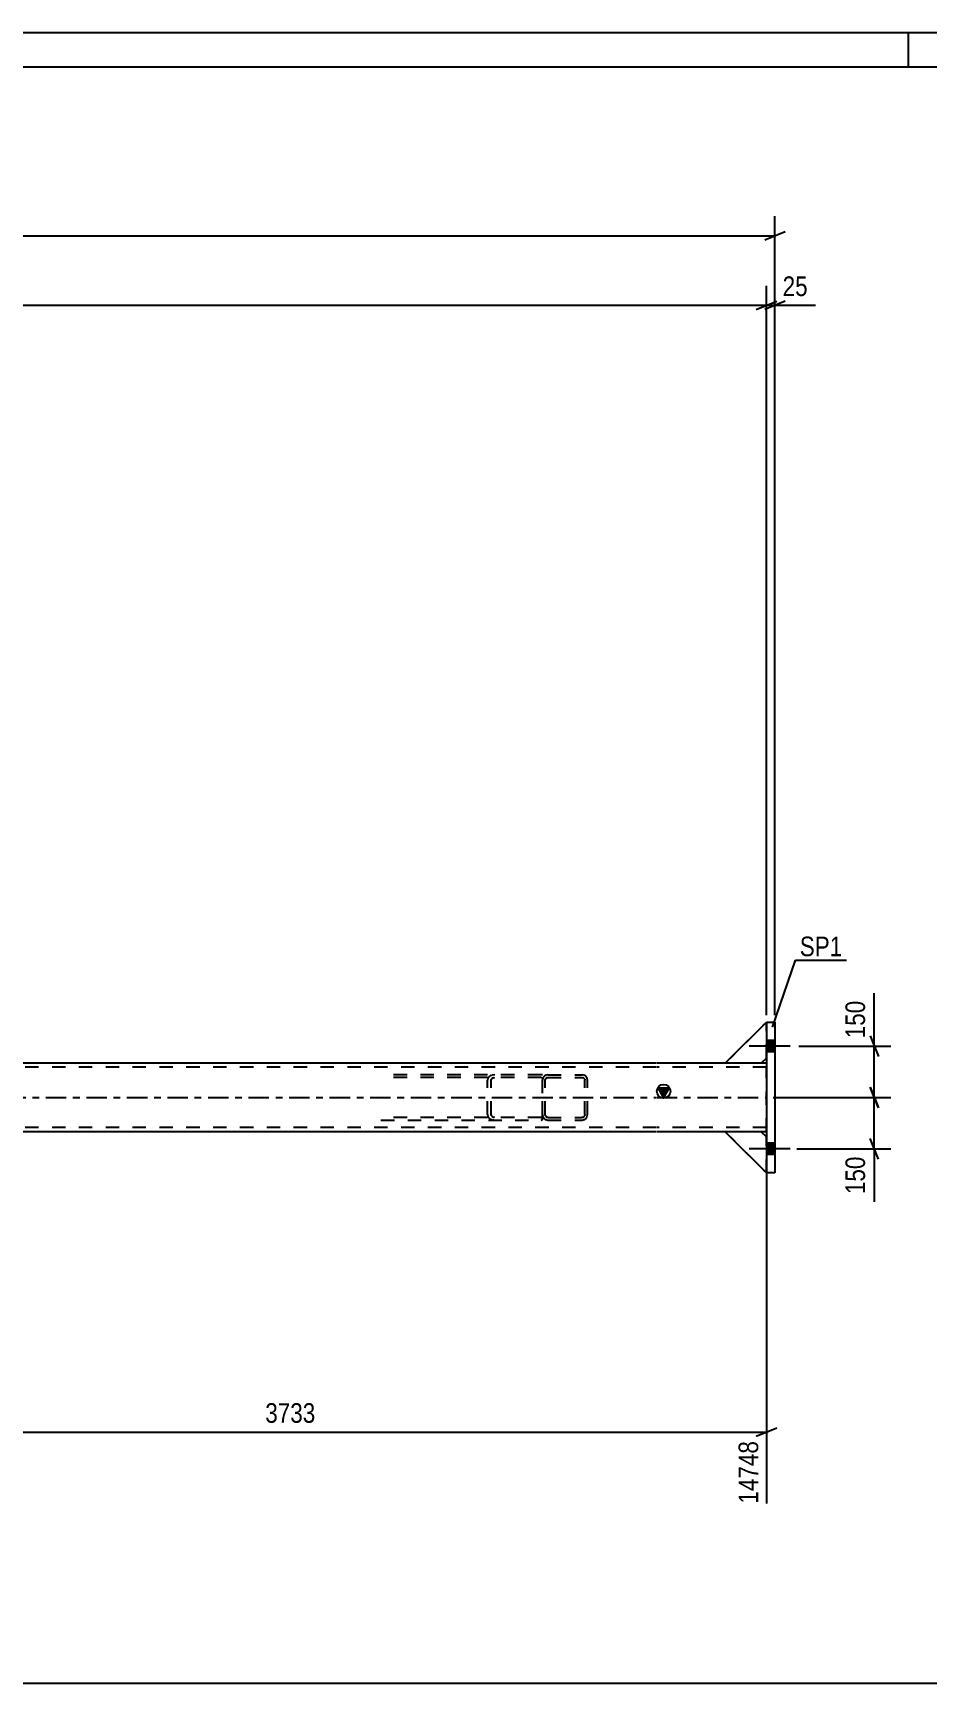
# Model space of a CAD drawing. Header units: millimetres. Extents: x -109 to 1080, y -501 to 340.
# Drawn here: x 532 to 662.5, y 98.8 to 339.5 of the extents above; entities that cross this region are included whole.
import ezdxf

# ---------------------------------------------------------------- set-up
doc = ezdxf.new("R2010")
doc.units = ezdxf.units.MM
doc.linetypes.add('DXK_LINE_DOT2', pattern=[3.9198, 1.9599, -1.9599])
doc.linetypes.add('DXK_LINE_DOT3', pattern=[5.9187, 2.979, -0.9799, 0.9799, -0.9799])
doc.styles.add('Arial Narrow', font='ARIALN.TTF', dxfattribs={"height": 0.2})

# ---------------------------------------------------------------- blocks, each defined once
blk = doc.blocks.new('Unknown-389666448-1162')
at = {"color": 5, "linetype": 'Continuous'}
for p, q in [((1079.83, 339.51), (-109.17, 339.51)), ((659.83, 334.51), (659.83, 339.51)), ((1074.83, 334.51), (-104.17, 334.51))]:
    blk.add_line(p, q, dxfattribs=at)
blk = doc.blocks.new('Part-389666448-2716 - 2583')
at = {"color": 7, "linetype": 'DXK_LINE_DOT2'}
for p, q in [((638.35, 179.19), (633.1, 179.19)), ((633.1, 179.19), (639.1, 173.19)), ((639.1, 178.44), (638.35, 179.19)), ((639.1, 173.19), (639.1, 178.44))]:
    blk.add_line(p, q, dxfattribs=at)
blk = doc.blocks.new('Bolt-389666448-2589 - 2583')
at = {"linetype": 'Continuous'}
for points in [[(639.1, 192.52), (639.1, 190.87), (640.35, 190.87), (640.35, 192.52)], [(639.1, 192.52), (639.1, 190.87), (640.35, 190.87), (640.35, 192.52)], [(639.1, 177.52), (639.1, 175.87), (640.35, 175.87), (640.35, 177.52)], [(639.1, 177.52), (639.1, 175.87), (640.35, 175.87), (640.35, 177.52)]]:
    blk.add_hatch(color=1, dxfattribs=at).paths.add_polyline_path(points)
at = {"color": 1, "linetype": 'Continuous'}
for p, q in [((642.55, 191.69), (636.6, 191.69)), ((642.55, 191.69), (636.6, 191.69)), ((640.35, 192.52), (639.1, 192.52)), ((640.35, 192.52), (639.1, 192.52)), ((640.35, 190.87), (639.1, 190.87)), ((640.35, 190.87), (639.1, 190.87)), ((642.55, 176.69), (636.6, 176.69)), ((642.55, 176.69), (636.6, 176.69)), ((640.35, 177.52), (639.1, 177.52)), ((640.35, 177.52), (639.1, 177.52)), ((640.35, 175.87), (639.1, 175.87)), ((640.35, 175.87), (639.1, 175.87))]:
    blk.add_line(p, q, dxfattribs=at)
blk = doc.blocks.new('Part-389666448-2727 - 2583')
at = {"color": 2, "linetype": 'Continuous'}
for p, q in [((639.1, 195.19), (639.1, 195.19)), ((639.1, 195.19), (639.1, 173.19)), ((639.1, 195.19), (640.35, 195.19)), ((640.35, 195.19), (640.35, 195.19)), ((640.35, 195.19), (640.35, 173.19)), ((640.35, 173.19), (639.1, 173.19)), ((640.35, 173.19), (640.35, 173.19))]:
    blk.add_line(p, q, dxfattribs=at)
at = {"color": 7, "linetype": 'DXK_LINE_DOT2'}
for p, q in [((639.1, 195.19), (639.1, 173.19)), ((640.35, 195.19), (640.35, 173.19))]:
    blk.add_line(p, q, dxfattribs=at)
blk = doc.blocks.new('Part-389666448-2680 - 2583')
at = {"color": 7, "linetype": 'DXK_LINE_DOT2'}
for p, q in [((606.23, 187.49), (582.83, 187.49)), ((606.23, 187.09), (582.83, 187.09)), ((598.45, 187), (598.37, 186.69)), ((598.37, 181.69), (598.37, 186.69)), ((598.91, 186.69), (598.95, 186.85)), ((598.91, 181.69), (598.91, 186.69)), ((599.45, 187.49), (599.04, 187.43)), ((599.24, 187.06), (599.45, 187.09)), ((606.4, 187.47), (606.23, 187.49)), ((606.23, 187.09), (606.4, 187.07)), ((606.4, 180.92), (606.4, 187.47)), ((606.23, 181.29), (582.83, 181.29)), ((582.83, 180.89), (606.23, 180.89)), ((598.37, 181.69), (598.45, 181.39)), ((598.95, 181.54), (598.91, 181.69)), ((599.04, 180.96), (599.45, 180.89)), ((599.45, 181.29), (599.24, 181.32)), ((606.23, 181.29), (606.4, 181.32)), ((606.23, 180.89), (606.4, 180.92))]:
    blk.add_line(p, q, dxfattribs=at)
for centre, radius, start, end in [((599.29, 186.48), 0.991, 104.8339, 148.0221), ((599.37, 186.59), 0.495, 104.8339, 148.0221), ((599.29, 181.91), 0.991, 211.9779, 255.1661), ((599.37, 181.8), 0.495, 211.9779, 255.1661)]:
    blk.add_arc(centre, radius, start, end, dxfattribs=at)
blk = doc.blocks.new('Part-389666448-2629 - 2583')
at = {"linetype": 'Continuous'}
blk.add_hatch(color=2, dxfattribs=at).paths.add_polyline_path([(624.1, 184.19), (623.3, 185.59), (624.9, 185.59)])
at = {"color": 7, "linetype": 'DXK_LINE_DOT2'}
for p, q in [((623, 188.59), (13.06, 188.59)), ((639.1, 188.59), (623.1, 188.59)), ((638.35, 189.19), (633.1, 189.19)), ((639.1, 189.19), (639.1, 189.19)), ((639.1, 189.19), (639.1, 179.79)), ((639.1, 189.19), (639.1, 189.19)), ((639.1, 189.19), (639.1, 188.45)), ((639.1, 179.19), (639.1, 188.59)), ((639.1, 188.45), (639.1, 187.99)), ((623, 179.79), (13.06, 179.79)), ((639.1, 179.79), (623.1, 179.79)), ((638.35, 179.19), (633.1, 179.19)), ((639.1, 179.19), (639.1, 179.94)), ((639.1, 179.19), (639.1, 179.19)), ((639.1, 179.19), (639.1, 179.19))]:
    blk.add_line(p, q, dxfattribs=at)
at = {"color": 2, "linetype": 'Continuous'}
for p, q in [((623, 189.19), (466.36, 189.19)), ((633.1, 189.19), (623.1, 189.19)), ((639.1, 189.19), (638.35, 189.19)), ((639.1, 187.99), (639.1, 180.39)), ((624.1, 184.19), (623.3, 185.59)), ((623.3, 185.59), (624.9, 185.59)), ((624.9, 185.59), (624.1, 184.19)), ((623, 179.19), (508.43, 179.19)), ((633.1, 179.19), (623.1, 179.19)), ((639.1, 179.19), (638.35, 179.19))]:
    blk.add_line(p, q, dxfattribs=at)
at = {"color": 7, "linetype": 'DXK_LINE_DOT3'}
for p, q in [((13.06, 184.19), (623, 184.19)), ((623.1, 184.19), (639.1, 184.19))]:
    blk.add_line(p, q, dxfattribs=at)
at = {"color": 2, "linetype": 'Continuous'}
blk.add_circle((624.1, 185.09), 1, dxfattribs=at)
blk = doc.blocks.new('Part-389666448-2710 - 2583')
at = {"color": 2, "linetype": 'Continuous'}
for p, q in [((633.1, 189.19), (639.1, 195.19)), ((638.35, 189.19), (633.1, 189.19)), ((639.1, 189.94), (638.35, 189.19))]:
    blk.add_line(p, q, dxfattribs=at)
at = {"color": 7, "linetype": 'DXK_LINE_DOT2'}
blk.add_line((639.1, 189.94), (639.1, 195.19), dxfattribs=at)
blk = doc.blocks.new('Part-389666448-2666 - 2583')
at = {"color": 7, "linetype": 'DXK_LINE_DOT2'}
for p, q in [((606.46, 187), (606.4, 186.69)), ((606.4, 181.69), (606.4, 186.69)), ((606.8, 186.69), (606.83, 186.85)), ((606.8, 181.69), (606.8, 186.69)), ((607.2, 187.49), (606.89, 187.43)), ((607.04, 187.06), (607.2, 187.09)), ((607.2, 187.49), (612.2, 187.49)), ((607.2, 187.09), (612.2, 187.09)), ((612.5, 187.43), (612.2, 187.49)), ((612.2, 187.09), (612.35, 187.06)), ((612.57, 186.85), (612.6, 186.69)), ((612.6, 181.69), (612.6, 186.69)), ((613, 186.69), (612.93, 187)), ((613, 181.69), (613, 186.69)), ((606.4, 181.69), (606.46, 181.39)), ((606.83, 181.54), (606.8, 181.69)), ((606.89, 180.96), (607.2, 180.89)), ((607.2, 181.29), (607.04, 181.32)), ((607.2, 181.29), (612.2, 181.29)), ((607.2, 180.89), (612.2, 180.89)), ((612.35, 181.32), (612.2, 181.29)), ((612.2, 180.89), (612.5, 180.96)), ((612.6, 181.69), (612.57, 181.54)), ((612.93, 181.39), (613, 181.69))]:
    blk.add_line(p, q, dxfattribs=at)
at = {"color": 7, "linetype": 'DXK_LINE_DOT3'}
blk.add_line((609.7, 184.19), (609.7, 184.19), dxfattribs=at)
at = {"color": 7, "linetype": 'DXK_LINE_DOT2'}
for centre, radius, start, end in [((607.2, 186.69), 0.8, 112.5, 157.5), ((607.2, 186.69), 0.4, 112.5, 157.5), ((612.2, 186.69), 0.4, 22.5, 67.5), ((612.2, 186.69), 0.8, 22.5, 67.5), ((607.2, 181.69), 0.8, 202.5, 247.5), ((607.2, 181.69), 0.4, 202.5, 247.5), ((612.2, 181.69), 0.4, 292.5, 337.5), ((612.2, 181.69), 0.8, 292.5, 337.5)]:
    blk.add_arc(centre, radius, start, end, dxfattribs=at)
blk = doc.blocks.new('Part-389666448-2691 - 2583')
at = {"color": 7, "linetype": 'DXK_LINE_DOT2'}
for p, q in [((638.35, 179.19), (633.1, 179.19)), ((633.1, 179.19), (639.1, 173.19)), ((639.1, 178.44), (638.35, 179.19)), ((639.1, 173.19), (639.1, 178.44))]:
    blk.add_line(p, q, dxfattribs=at)
blk = doc.blocks.new('Part-389666448-2703 - 2583')
at = {"color": 7, "linetype": 'DXK_LINE_DOT2'}
for p, q in [((633.1, 189.19), (639.1, 195.19)), ((639.1, 195.19), (639.1, 189.94)), ((638.35, 189.19), (633.1, 189.19)), ((639.1, 189.94), (638.35, 189.19))]:
    blk.add_line(p, q, dxfattribs=at)
blk = doc.blocks.new('Part-389666448-2707 - 2583')
at = {"color": 7, "linetype": 'DXK_LINE_DOT2'}
for p, q in [((633.1, 189.19), (639.1, 195.19)), ((639.1, 195.19), (639.1, 189.94)), ((638.35, 189.19), (633.1, 189.19)), ((639.1, 189.94), (638.35, 189.19))]:
    blk.add_line(p, q, dxfattribs=at)
blk = doc.blocks.new('Part-389666448-2713 - 2583')
at = {"color": 2, "linetype": 'Continuous'}
for p, q in [((638.35, 179.19), (633.1, 179.19)), ((633.1, 179.19), (639.1, 173.19)), ((639.1, 178.44), (638.35, 179.19))]:
    blk.add_line(p, q, dxfattribs=at)
at = {"color": 7, "linetype": 'DXK_LINE_DOT2'}
blk.add_line((639.1, 173.19), (639.1, 178.44), dxfattribs=at)
blk = doc.blocks.new('StraightDimension-389666448-16417 - 1389')
at = {"color": 7, "linetype": 'Continuous'}
blk.add_line((-31.28, 98.75), (672.45, 98.75), dxfattribs=at)
blk = doc.blocks.new('StraightDimension-389666448-2777 - 2583')
at = {"color": 7, "linetype": 'Continuous'}
for p, q in [((639.1, 196.19), (639.1, 302.63)), ((640.35, 196.19), (640.35, 302.63)), ((637.6, 299.18), (640.6, 300.38)), ((641.85, 300.38), (638.85, 299.18)), ((639.1, 299.78), (640.35, 299.78))]:
    blk.add_line(p, q, dxfattribs=at)
at = {"color": 0}
blk.add_wipeout([(645.73, 300.53), (645.73, 304.73), (640.87, 304.73), (640.87, 300.53)], dxfattribs=at)
at = {"color": 7, "linetype": 'Continuous'}
blk.add_line((640.35, 299.78), (646.25, 299.78), dxfattribs=at)
blk.add_line((640.35, 299.78), (646.25, 299.78), dxfattribs=at)
at = {"color": 3, "style": 'Arial Narrow'}
blk.add_text('25', height=2.863, dxfattribs=at).set_placement((641.47, 301.13))
blk = doc.blocks.new('StraightDimension-389666448-2797 - 2583')
at = {"color": 7, "linetype": 'Continuous'}
for p, q in [((639.1, 196.19), (639.1, 302.63)), ((-3.04, 299.78), (639.1, 299.78)), ((637.6, 299.18), (640.6, 300.38))]:
    blk.add_line(p, q, dxfattribs=at)
blk = doc.blocks.new('StraightDimension-389666448-2839 - 2583')
at = {"color": 7, "linetype": 'Continuous'}
for p, q in [((640.35, 196.19), (640.35, 312.78)), ((-4.29, 309.93), (640.35, 309.93)), ((638.85, 309.33), (641.85, 310.53))]:
    blk.add_line(p, q, dxfattribs=at)
blk = doc.blocks.new('StraightDimension-389666448-11884 - 2583')
at = {"color": 7, "linetype": 'Continuous'}
for p, q in [((639.1, 178.19), (639.1, 124.93)), ((500.1, 177.62), (500.1, 124.93)), ((501.6, 135.97), (498.6, 134.77)), ((500.1, 135.37), (639.1, 135.37)), ((637.6, 134.77), (640.6, 135.97))]:
    blk.add_line(p, q, dxfattribs=at)
at = {"color": 0}
blk.add_wipeout([(573.86, 136.12), (573.86, 140.32), (565.34, 140.32), (565.34, 136.12)], dxfattribs=at)
at = {"color": 0, "linetype": 'Continuous'}
blk.add_wipeout([(638.5, 134.67), (634.3, 134.67), (634.3, 124.33), (638.5, 124.33)], dxfattribs=at)
at = {"color": 3, "style": 'Arial Narrow'}
blk.add_text('3733', height=2.863, dxfattribs=at).set_placement((565.94, 136.72))
at = {"color": 3, "linetype": 'Continuous', "style": 'Arial Narrow'}
blk.add_text('14748', height=2.863, rotation=90.0002, dxfattribs=at).set_placement((637.9, 124.93))
blk = doc.blocks.new('StraightDimension-389666448-27864 - 2583')
at = {"color": 7, "linetype": 'Continuous'}
for p, q in [((654.25, 193.19), (655.45, 190.19)), ((643.85, 191.69), (657.25, 191.69)), ((654.85, 184.19), (654.85, 191.69)), ((655.45, 182.69), (654.25, 185.69)), ((640.1, 184.19), (657.25, 184.19))]:
    blk.add_line(p, q, dxfattribs=at)
at = {"color": 0}
blk.add_wipeout([(654.1, 198.9), (649.9, 198.9), (649.9, 192.22), (654.1, 192.22)], dxfattribs=at)
at = {"color": 7, "linetype": 'Continuous'}
blk.add_line((654.85, 191.69), (654.85, 199.43), dxfattribs=at)
blk.add_line((654.85, 191.69), (654.85, 199.43), dxfattribs=at)
at = {"color": 3, "style": 'Arial Narrow'}
blk.add_text('150', height=2.863, rotation=90.0002, dxfattribs=at).set_placement((653.5, 192.82))
blk = doc.blocks.new('StraightDimension-389666448-27865 - 2583')
at = {"color": 7, "linetype": 'Continuous'}
for p, q in [((654.25, 185.69), (655.45, 182.69)), ((640.1, 184.19), (657.25, 184.19)), ((654.85, 176.69), (654.85, 184.19)), ((655.45, 175.19), (654.25, 178.19)), ((643.55, 176.69), (657.25, 176.69))]:
    blk.add_line(p, q, dxfattribs=at)
at = {"color": 0}
blk.add_wipeout([(654.1, 176.17), (649.9, 176.17), (649.9, 169.49), (654.1, 169.49)], dxfattribs=at)
at = {"color": 7, "linetype": 'Continuous'}
blk.add_line((654.85, 176.69), (654.85, 168.96), dxfattribs=at)
blk.add_line((654.85, 176.69), (654.85, 168.96), dxfattribs=at)
at = {"color": 3, "style": 'Arial Narrow'}
blk.add_text('150', height=2.863, rotation=90.0002, dxfattribs=at).set_placement((653.5, 170.09))
blk = doc.blocks.new('Mark-389666448-2723 - 2583')
at = {"color": 0}
blk.add_wipeout([(650.19, 204.8), (650.19, 207.8), (643.97, 207.8), (643.97, 204.8)], dxfattribs=at)
blk.add_wipeout([(650.19, 204.8), (650.19, 207.8), (643.97, 207.8), (643.97, 204.8)], dxfattribs=at)
at = {"color": 30, "linetype": 'Continuous'}
for p, q in [((639.98, 194.43), (643.37, 204.2)), ((643.37, 204.2), (650.79, 204.2))]:
    blk.add_line(p, q, dxfattribs=at)
at = {"color": 3, "style": 'Arial Narrow'}
blk.add_text('SP1', height=2.863, dxfattribs=at).set_placement((643.97, 204.8))

msp = doc.modelspace()

# ---------------------------------------------------------------- block references
for name in ['Unknown-389666448-1162', 'Part-389666448-2710 - 2583', 'Part-389666448-2703 - 2583', 'Part-389666448-2707 - 2583', 'Part-389666448-2727 - 2583', 'Bolt-389666448-2589 - 2583', 'Part-389666448-2629 - 2583', 'Part-389666448-2680 - 2583', 'Part-389666448-2666 - 2583', 'Part-389666448-2716 - 2583', 'Part-389666448-2691 - 2583', 'Part-389666448-2713 - 2583']:
    msp.add_blockref(name, (0, 0))

# ---------------------------------------------------------------- next in the draw order: block references
for name in ['StraightDimension-389666448-2777 - 2583', 'StraightDimension-389666448-11884 - 2583', 'StraightDimension-389666448-16417 - 1389']:
    msp.add_blockref(name, (0, 0))

# ---------------------------------------------------------------- next in the draw order: block references
msp.add_blockref('StraightDimension-389666448-2797 - 2583', (0, 0))

# ---------------------------------------------------------------- next in the draw order: block references
msp.add_blockref('StraightDimension-389666448-2839 - 2583', (0, 0))

# ---------------------------------------------------------------- next in the draw order: block references
msp.add_blockref('StraightDimension-389666448-27864 - 2583', (0, 0))

# ---------------------------------------------------------------- next in the draw order: block references
for name in ['Mark-389666448-2723 - 2583', 'StraightDimension-389666448-27865 - 2583']:
    msp.add_blockref(name, (0, 0))

doc.saveas('drawing.dxf')
